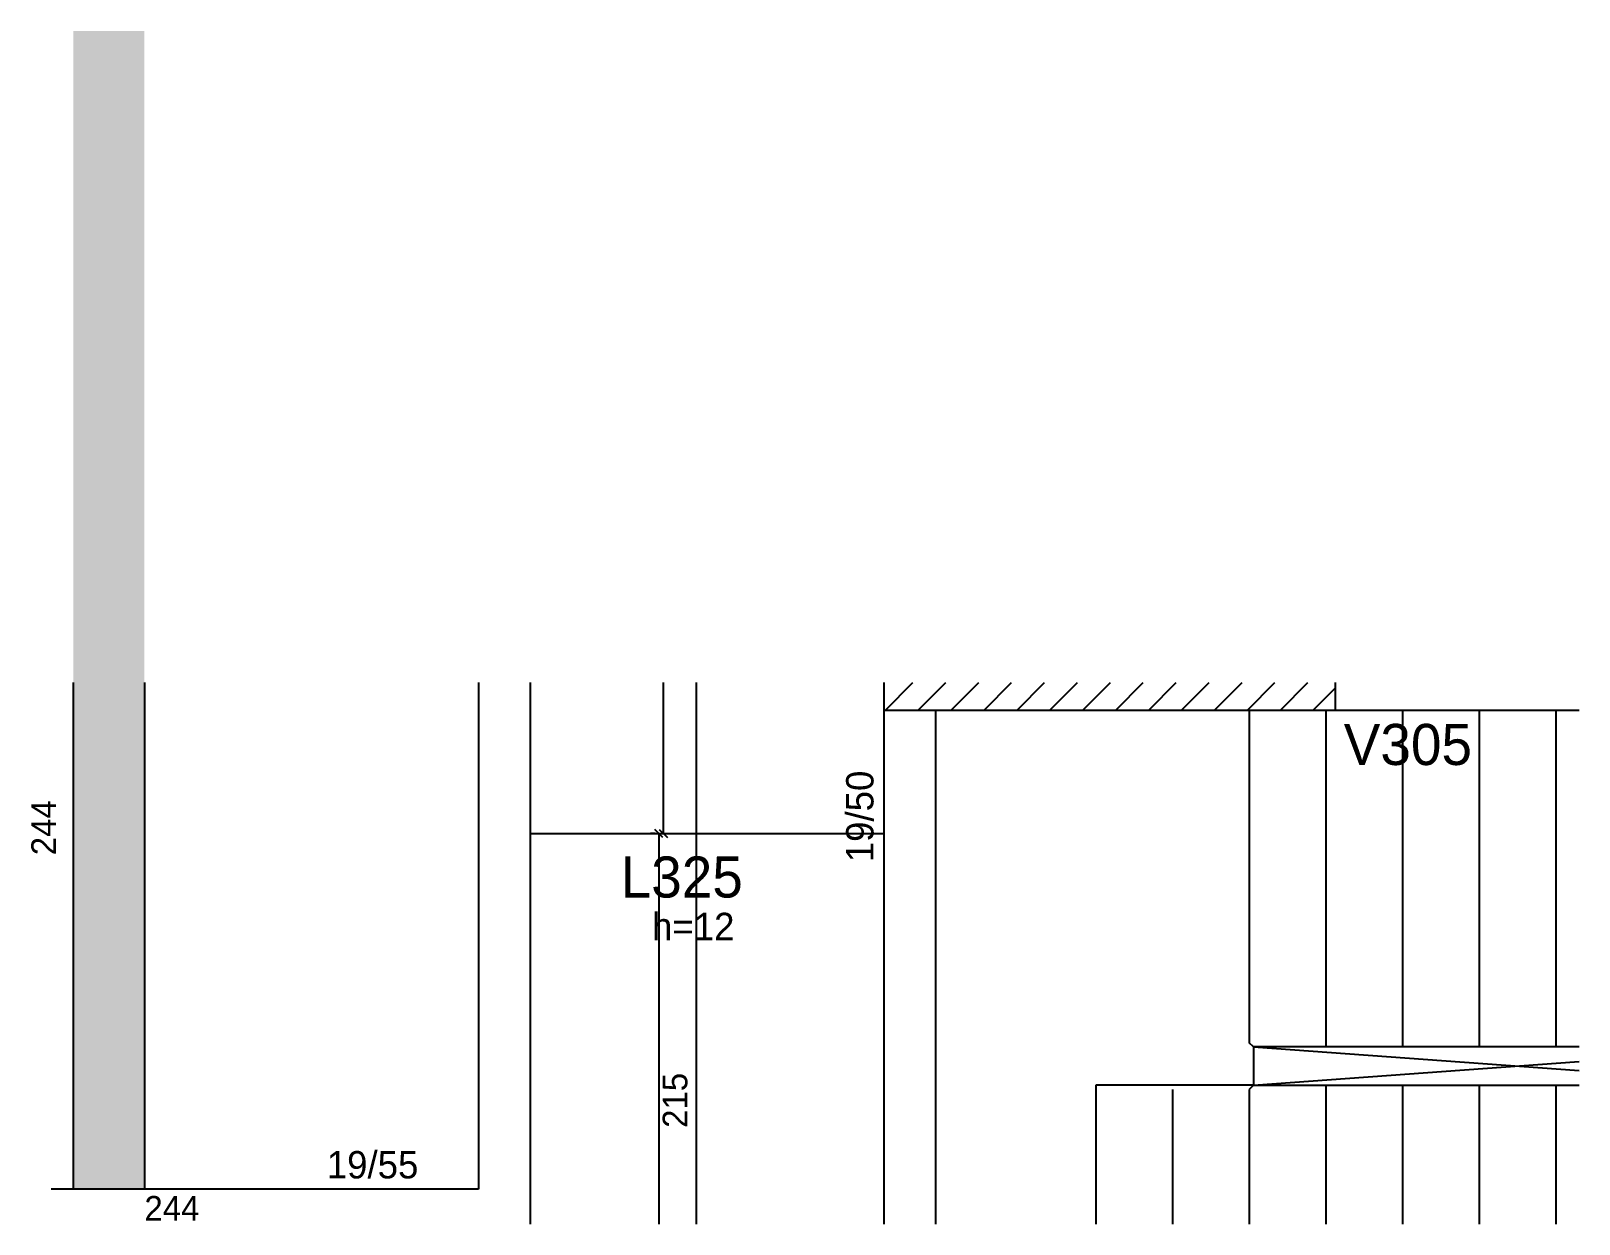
# Model space of a CAD drawing. Header units: metres. Extents: x 5170 to 5735, y 1655 to 2091.
import ezdxf

# ---------------------------------------------------------------- set-up
doc = ezdxf.new("R2010")
doc.units = ezdxf.units.M
for name, color, linetype in [('3', 7, 'Continuous'), ('4', 7, 'Continuous'), ('7', 7, 'Continuous'), ('9', 7, 'Continuous'), ('Hachura', 7, 'Continuous'), ('Painéis', 7, 'Continuous')]:
    doc.layers.add(name, color=color, linetype=linetype)

msp = doc.modelspace()

# ---------------------------------------------------------------- hatches: boundary and pattern name
at = {"layer": 'Hachura'}
h = msp.add_hatch(color=7, dxfattribs=at)
h.dxf.hatch_style = 1
h.paths.add_polyline_path([(5185.08, 1667.94), (5211.08, 1667.94), (5211.08, 2090.94), (5185.08, 2090.94), (5185.08, 1667.94)])

# ---------------------------------------------------------------- linework, layer by layer
at = {"layer": '3', "color": 3, "lineweight": 25}
for p, q in [((5481.66, 1842.94), (5491.71, 1853)), ((5493.68, 1842.94), (5503.73, 1853)), ((5505.7, 1842.94), (5515.76, 1853)), ((5517.72, 1842.94), (5527.78, 1853)), ((5529.74, 1842.94), (5539.8, 1853)), ((5541.76, 1842.94), (5551.82, 1853)), ((5553.78, 1842.94), (5563.84, 1853)), ((5565.8, 1842.94), (5575.86, 1853)), ((5577.82, 1842.94), (5587.88, 1853)), ((5589.84, 1842.94), (5599.9, 1853)), ((5601.87, 1842.94), (5611.92, 1853)), ((5613.89, 1842.94), (5623.94, 1853)), ((5625.91, 1842.94), (5635.96, 1853)), ((5637.93, 1842.94), (5646.07, 1851.08))]:
    msp.add_line(p, q, dxfattribs=at)
for points in [[(5333.07, 1853), (5333.07, 1667.94)], [(5352.07, 1658.44), (5352.07, 1853)], [(5481.07, 1842.94), (5481.07, 1655.26)], [(5500.07, 1655.26), (5500.07, 1842.94)], [(5646.07, 1842.94), (5734.99, 1842.94)], [(5333.07, 1667.94), (5177.06, 1667.94)], [(5352.07, 1655.26), (5352.07, 1658.44)]]:
    msp.add_lwpolyline(points, dxfattribs=at)
at = {"layer": '7', "color": 7, "lineweight": 25}
for points in [[(5481.07, 1853), (5481.07, 1842.94)], [(5646.07, 1842.94), (5646.07, 1853)], [(5481.07, 1842.94), (5646.07, 1842.94)]]:
    msp.add_lwpolyline(points, dxfattribs=at)
at = {"layer": '9', "color": 9, "lineweight": 25}
for p, q in [((5614.57, 1842.94), (5614.57, 1721.44)), ((5642.57, 1842.94), (5642.57, 1719.94)), ((5670.57, 1842.94), (5670.57, 1719.94)), ((5698.57, 1842.94), (5698.57, 1719.94)), ((5726.57, 1842.94), (5726.57, 1719.94)), ((5616.07, 1719.94), (5614.57, 1721.44)), ((5616.07, 1719.94), (5734.99, 1711.31)), ((5616.07, 1705.94), (5734.99, 1714.57)), ((5558.57, 1705.94), (5558.57, 1655.26)), ((5616.07, 1705.94), (5558.57, 1705.94)), ((5586.57, 1704.44), (5586.57, 1655.26)), ((5616.07, 1705.94), (5614.57, 1704.44)), ((5614.57, 1704.44), (5614.57, 1655.26)), ((5642.57, 1705.94), (5642.57, 1655.26)), ((5670.57, 1705.94), (5670.57, 1655.26)), ((5698.57, 1705.94), (5698.57, 1655.26)), ((5726.57, 1705.94), (5726.57, 1655.26))]:
    msp.add_line(p, q, dxfattribs=at)
for points in [[(5734.99, 1719.94), (5616.07, 1719.94)], [(5616.07, 1719.94), (5616.07, 1705.94)], [(5616.07, 1705.94), (5734.99, 1705.94)]]:
    msp.add_lwpolyline(points, dxfattribs=at)
at = {"layer": 'Painéis', "color": 200, "lineweight": 25}
for p, q in [((5185.08, 1853), (5185.08, 1667.94)), ((5211.08, 1853), (5211.08, 1667.94)), ((5412.57, 1853), (5412.57, 1655.26)), ((5352.07, 1797.89), (5481.07, 1797.89))]:
    msp.add_line(p, q, dxfattribs=at)
at = {"layer": 'Painéis', "color": 4, "lineweight": 25}
for p, q in [((5400.55, 1853), (5400.55, 1797.89)), ((5397.55, 1797.89), (5395.94, 1797.89)), ((5398.94, 1797.89), (5398.94, 1655.26))]:
    msp.add_line(p, q, dxfattribs=at)
at = {"layer": 'Painéis', "color": 0, "lineweight": 25}
for p, q in [((5400.44, 1796.39), (5397.44, 1799.39)), ((5399.05, 1799.39), (5402.05, 1796.39))]:
    msp.add_line(p, q, dxfattribs=at)

# ---------------------------------------------------------------- texts
at = {"layer": '3', "color": 3, "lineweight": 25}
msp.add_text('19/50', height=10, rotation=90, dxfattribs=at).set_placement((5477.32, 1787.37))
for s, p in [('h=12', (5396.43, 1758.92)), ('19/55', (5277.65, 1671.92))]:
    msp.add_text(s, height=10, dxfattribs=at).set_placement(p)
at = {"layer": '4', "color": 4, "lineweight": 25}
for s, p in [('V305', (5649.06, 1822.89)), ('L325', (5384.99, 1774.49))]:
    msp.add_text(s, height=15, dxfattribs=at).set_placement(p)
at = {"layer": 'Painéis', "color": 240, "lineweight": 25}
for s, p in [('244', (5178.76, 1789.94)), ('215', (5409.34, 1690.39))]:
    msp.add_text(s, height=9, rotation=90, dxfattribs=at).set_placement(p)
msp.add_text('244', height=9, dxfattribs=at).set_placement((5211.07, 1656.5))

doc.saveas('drawing.dxf')
